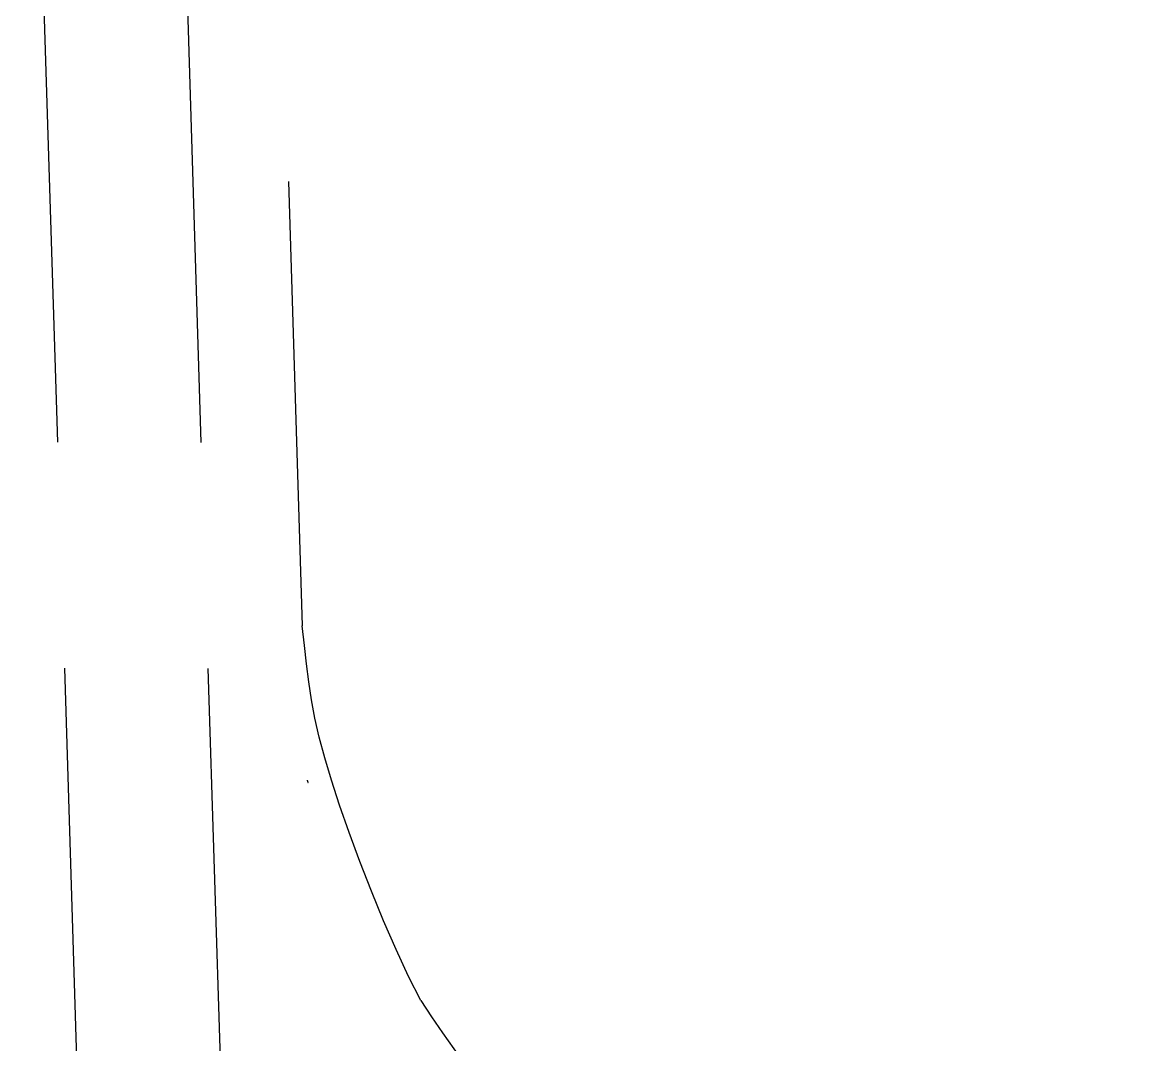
# Model space of a CAD drawing. Header units: inches. Extents: x 3778 to 56227, y -16914 to 35091.
# Drawn here: x 41704.4 to 41901.6, y -12898.2 to -12717.3 of the extents above; entities that cross this region are included whole.
import ezdxf

# ---------------------------------------------------------------- set-up
doc = ezdxf.new("R2010")
doc.units = ezdxf.units.IN
doc.header["$LTSCALE"] = 100
doc.header["$MEASUREMENT"] = 0
doc.linetypes.add('DH-HID2', pattern=[1.2, 0.8, -0.4])
doc.layers.add('FU-FURM', color=251, linetype='DH-HID2')

# ---------------------------------------------------------------- blocks, each defined once
blk = doc.blocks.new('cjscjdeh')
at = {"layer": 'FU-FURM', "color": 8}
for p, q in [((149547.34, 68252.12), (149557.09, 67937.98)), ((149572.73, 68252.09), (149582.67, 67931.54)), ((149590.7, 68218.26), (149596.86, 68019.7)), ((149597.23, 68016.27), (149596.86, 68019.7)), ((149597.6, 68013), (149597.23, 68016.27)), ((149598.01, 68009.83), (149597.6, 68013)), ((149598.5, 68006.66), (149598.01, 68009.83)), ((149599.1, 68003.42), (149598.5, 68006.66)), ((149599.87, 68000.02), (149599.1, 68003.42)), ((149600.82, 67996.39), (149599.87, 68000.02)), ((149602, 67992.44), (149600.82, 67996.39)), ((149603.45, 67988.02), (149602, 67992.44)), ((149605.15, 67983.17), (149603.45, 67988.02)), ((149607.04, 67978.03), (149605.15, 67983.17)), ((149609.09, 67972.76), (149607.04, 67978.03)), ((149611.24, 67967.51), (149609.09, 67972.76)), ((149613.44, 67962.44), (149611.24, 67967.51)), ((149615.65, 67957.7), (149613.44, 67962.44)), ((149617.82, 67953.45), (149615.65, 67957.7))]:
    blk.add_line(p, q, dxfattribs=at)
for start, end in [(201.5278, 201.6506), (213.0528, 326.805)]:
    blk.add_arc((149800.97, 68072.62), 218.51, start, end, dxfattribs=at)

msp = doc.modelspace()

# ---------------------------------------------------------------- block references
msp.add_blockref('cjscjdeh', (-107842.97, -80843.84))

doc.saveas('drawing.dxf')
